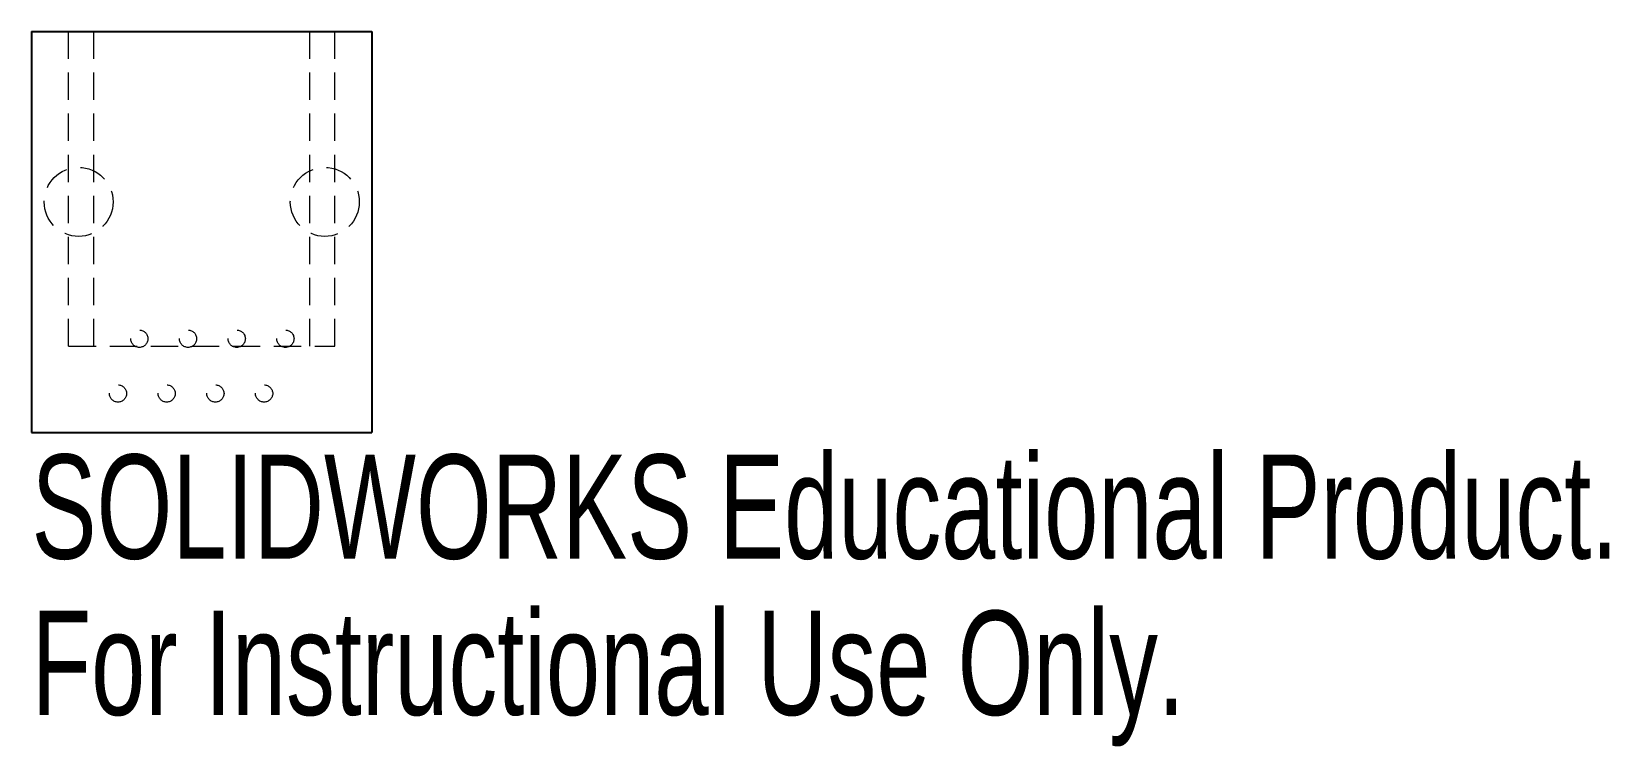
# Model space of a CAD drawing. Header units: millimetres. Extents: x -7.9 to 65.4, y -14.6 to 18.6.
import ezdxf

# ---------------------------------------------------------------- set-up
doc = ezdxf.new("R2010")
doc.units = ezdxf.units.MM
doc.linetypes.add('HIDDEN', pattern=[1.905, 1.27, -0.635])
doc.styles.add('SLDTEXTSTYLE0', font='TXT', dxfattribs={"width": 0.7})

msp = doc.modelspace()

# ---------------------------------------------------------------- linework, layer by layer
at = {"color": 7, "linetype": 'Continuous', "lineweight": 25}
for p, q in [((-7.9, 18.6), (7.9, 18.6)), ((-7.9, 18.6), (-7.9, 0)), ((7.9, 18.6), (7.9, 0)), ((-7.9, 0), (7.9, 0))]:
    msp.add_line(p, q, dxfattribs=at)
at = {"color": 7, "linetype": 'HIDDEN', "lineweight": 18}
for p, q in [((-6.177, 4), (-6.177, 18.6)), ((-5.015, 4), (-5.015, 18.6)), ((5.015, 4), (5.015, 18.6)), ((6.177, 4), (6.177, 18.6)), ((-6.177, 4), (6.177, 4))]:
    msp.add_line(p, q, dxfattribs=at)
for centre, radius in [((-5.715, 10.7), 1.6), ((5.715, 10.7), 1.6), ((-2.896, 4.35), 0.4), ((-0.634, 4.35), 0.4), ((1.628, 4.35), 0.4), ((3.888, 4.35), 0.4), ((-3.888, 1.81), 0.4), ((-1.626, 1.81), 0.4), ((0.636, 1.81), 0.4), ((2.898, 1.81), 0.4)]:
    msp.add_circle(centre, radius, dxfattribs=at)

# ---------------------------------------------------------------- texts
at = {"color": 7, "linetype": 'Continuous', "char_height": 4.83362, "attachment_point": 1, "style": 'SLDTEXTSTYLE0'}
for s, insert in [('SOLIDWORKS Educational Product.', (-7.9, -1.02)), ('For Instructional Use Only.', (-7.9, -8.27))]:
    msp.add_mtext(s, dxfattribs=dict(at, insert=insert))

doc.saveas('drawing.dxf')
